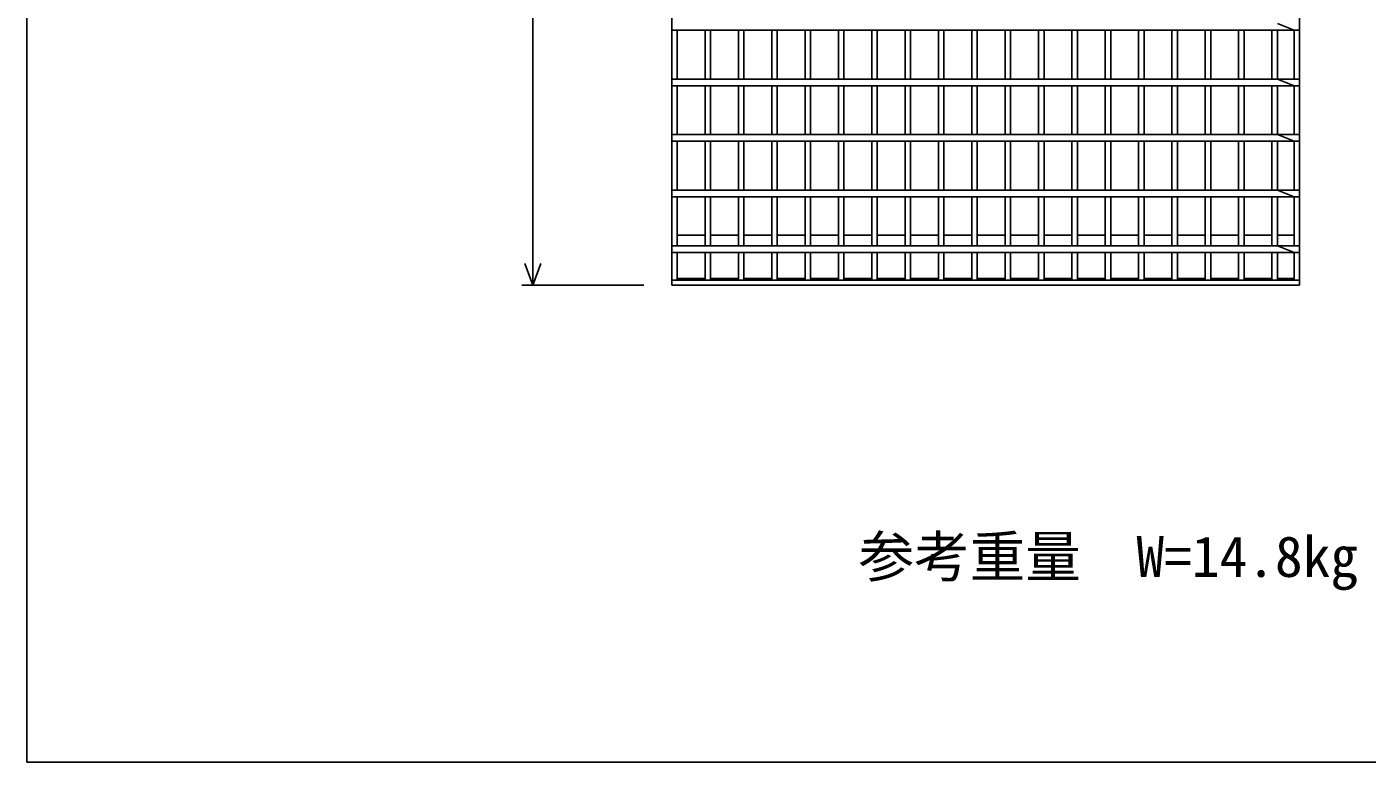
# Model space of a CAD drawing. Units: millimetres, scale not verified. Extents: x -12600 to 12600, y -8910 to 8910.
# Drawn here: x 2868 to 4075, y 2377 to 3038 of the extents above; entities that cross this region are included whole.
import ezdxf
from ezdxf.enums import TextEntityAlignment as Align

# ---------------------------------------------------------------- set-up
doc = ezdxf.new("R2010")
doc.units = ezdxf.units.MM
doc.header["$LTSCALE"] = 30
doc.layers.add('0-0_DIM', color=7, linetype='Continuous', lineweight=25)
doc.layers.add('0-2_HATCH', color=6, linetype='Continuous', lineweight=25)
doc.styles.add('ＭＳ ゴシック', font='')
doc.styles.get('ＭＳ ゴシック').set_extended_font_data('MS Gothic')

msp = doc.modelspace()

# ---------------------------------------------------------------- linework, layer by layer
at = {"layer": '0-0_DIM'}
for p, q in [((3323.92, 2805.53), (3323.92, 3370.53)), ((3313.92, 2805.53), (3423.92, 2805.53))]:
    msp.add_line(p, q, dxfattribs=at)
msp.add_lwpolyline([(2868.48, 2376.57), (9368.48, 2376.57), (9368.48, 6676.57), (2868.48, 6676.57)], close=True, dxfattribs=at)
msp.add_lwpolyline([(3316.83, 2824.99), (3323.92, 2805.53), (3331, 2824.99)], dxfattribs=at)
at = {"layer": '0-2_HATCH'}
for p, q in [((3448.92, 3370.53), (3448.92, 2805.53)), ((4013.92, 3370.53), (4013.92, 2805.53)), ((3993.92, 3041.03), (4008.92, 3035.03)), ((3448.92, 3035.03), (4013.92, 3035.03)), ((3453.92, 2991.03), (3453.92, 3035.03)), ((3478.92, 2991.03), (3478.92, 3035.03)), ((3483.92, 2991.03), (3483.92, 3035.03)), ((3508.92, 2991.03), (3508.92, 3035.03)), ((3513.92, 2991.03), (3513.92, 3035.03)), ((3538.92, 2991.03), (3538.92, 3035.03)), ((3543.92, 2991.03), (3543.92, 3035.03)), ((3568.92, 2991.03), (3568.92, 3035.03)), ((3573.92, 2991.03), (3573.92, 3035.03)), ((3598.92, 2991.03), (3598.92, 3035.03)), ((3603.92, 2991.03), (3603.92, 3035.03)), ((3628.92, 2991.03), (3628.92, 3035.03)), ((3633.92, 2991.03), (3633.92, 3035.03)), ((3658.92, 2991.03), (3658.92, 3035.03)), ((3663.92, 2991.03), (3663.92, 3035.03)), ((3688.92, 2991.03), (3688.92, 3035.03)), ((3693.92, 2991.03), (3693.92, 3035.03)), ((3718.92, 2991.03), (3718.92, 3035.03)), ((3723.92, 2991.03), (3723.92, 3035.03)), ((3748.92, 2991.03), (3748.92, 3035.03)), ((3753.92, 2991.03), (3753.92, 3035.03)), ((3778.92, 2991.03), (3778.92, 3035.03)), ((3783.92, 2991.03), (3783.92, 3035.03)), ((3808.92, 2991.03), (3808.92, 3035.03)), ((3813.92, 2991.03), (3813.92, 3035.03)), ((3838.92, 2991.03), (3838.92, 3035.03)), ((3843.92, 2991.03), (3843.92, 3035.03)), ((3868.92, 2991.03), (3868.92, 3035.03)), ((3873.92, 2991.03), (3873.92, 3035.03)), ((3898.92, 2991.03), (3898.92, 3035.03)), ((3903.92, 2991.03), (3903.92, 3035.03)), ((3928.92, 2991.03), (3928.92, 3035.03)), ((3933.92, 2991.03), (3933.92, 3035.03)), ((3958.92, 2991.03), (3958.92, 3035.03)), ((3963.92, 2991.03), (3963.92, 3035.03)), ((3988.92, 2991.03), (3988.92, 3035.03)), ((3993.92, 2991.03), (3993.92, 3035.03)), ((4008.92, 2991.03), (4008.92, 3035.03)), ((4013.92, 2991.03), (3448.92, 2991.03)), ((3448.92, 2985.03), (4013.92, 2985.03)), ((3453.92, 2941.03), (3453.92, 2985.03)), ((3478.92, 2941.03), (3478.92, 2985.03)), ((3483.92, 2941.03), (3483.92, 2985.03)), ((3508.92, 2941.03), (3508.92, 2985.03)), ((3513.92, 2941.03), (3513.92, 2985.03)), ((3538.92, 2941.03), (3538.92, 2985.03)), ((3543.92, 2941.03), (3543.92, 2985.03)), ((3568.92, 2941.03), (3568.92, 2985.03)), ((3573.92, 2941.03), (3573.92, 2985.03)), ((3598.92, 2941.03), (3598.92, 2985.03)), ((3603.92, 2941.03), (3603.92, 2985.03)), ((3628.92, 2941.03), (3628.92, 2985.03)), ((3633.92, 2941.03), (3633.92, 2985.03)), ((3658.92, 2941.03), (3658.92, 2985.03)), ((3663.92, 2941.03), (3663.92, 2985.03)), ((3688.92, 2941.03), (3688.92, 2985.03)), ((3693.92, 2941.03), (3693.92, 2985.03)), ((3718.92, 2941.03), (3718.92, 2985.03)), ((3723.92, 2941.03), (3723.92, 2985.03)), ((3748.92, 2941.03), (3748.92, 2985.03)), ((3753.92, 2941.03), (3753.92, 2985.03)), ((3778.92, 2941.03), (3778.92, 2985.03)), ((3783.92, 2941.03), (3783.92, 2985.03)), ((3808.92, 2941.03), (3808.92, 2985.03)), ((3813.92, 2941.03), (3813.92, 2985.03)), ((3838.92, 2941.03), (3838.92, 2985.03)), ((3843.92, 2941.03), (3843.92, 2985.03)), ((3868.92, 2941.03), (3868.92, 2985.03)), ((3873.92, 2941.03), (3873.92, 2985.03)), ((3898.92, 2941.03), (3898.92, 2985.03)), ((3903.92, 2941.03), (3903.92, 2985.03)), ((3928.92, 2941.03), (3928.92, 2985.03)), ((3933.92, 2941.03), (3933.92, 2985.03)), ((3958.92, 2941.03), (3958.92, 2985.03)), ((3963.92, 2941.03), (3963.92, 2985.03)), ((3988.92, 2941.03), (3988.92, 2985.03)), ((3993.92, 2991.03), (4008.92, 2985.03)), ((3993.92, 2941.03), (3993.92, 2985.03)), ((4008.92, 2941.03), (4008.92, 2985.03)), ((4013.92, 2941.03), (3448.92, 2941.03)), ((3448.92, 2935.03), (4013.92, 2935.03)), ((3453.92, 2891.03), (3453.92, 2935.03)), ((3478.92, 2891.03), (3478.92, 2935.03)), ((3483.92, 2891.03), (3483.92, 2935.03)), ((3508.92, 2891.03), (3508.92, 2935.03)), ((3513.92, 2891.03), (3513.92, 2935.03)), ((3538.92, 2891.03), (3538.92, 2935.03)), ((3543.92, 2891.03), (3543.92, 2935.03)), ((3568.92, 2891.03), (3568.92, 2935.03)), ((3573.92, 2891.03), (3573.92, 2935.03)), ((3598.92, 2891.03), (3598.92, 2935.03)), ((3603.92, 2891.03), (3603.92, 2935.03)), ((3628.92, 2891.03), (3628.92, 2935.03)), ((3633.92, 2891.03), (3633.92, 2935.03)), ((3658.92, 2891.03), (3658.92, 2935.03)), ((3663.92, 2891.03), (3663.92, 2935.03)), ((3688.92, 2891.03), (3688.92, 2935.03)), ((3693.92, 2891.03), (3693.92, 2935.03)), ((3718.92, 2891.03), (3718.92, 2935.03)), ((3723.92, 2891.03), (3723.92, 2935.03)), ((3748.92, 2891.03), (3748.92, 2935.03)), ((3753.92, 2891.03), (3753.92, 2935.03)), ((3778.92, 2891.03), (3778.92, 2935.03)), ((3783.92, 2891.03), (3783.92, 2935.03)), ((3808.92, 2891.03), (3808.92, 2935.03)), ((3813.92, 2891.03), (3813.92, 2935.03)), ((3838.92, 2891.03), (3838.92, 2935.03)), ((3843.92, 2891.03), (3843.92, 2935.03)), ((3868.92, 2891.03), (3868.92, 2935.03)), ((3873.92, 2891.03), (3873.92, 2935.03)), ((3898.92, 2891.03), (3898.92, 2935.03)), ((3903.92, 2891.03), (3903.92, 2935.03)), ((3928.92, 2891.03), (3928.92, 2935.03)), ((3933.92, 2891.03), (3933.92, 2935.03)), ((3958.92, 2891.03), (3958.92, 2935.03)), ((3963.92, 2891.03), (3963.92, 2935.03)), ((3988.92, 2891.03), (3988.92, 2935.03)), ((3993.92, 2941.03), (4008.92, 2935.03)), ((3993.92, 2891.03), (3993.92, 2935.03)), ((4008.92, 2891.03), (4008.92, 2935.03)), ((4013.92, 2891.03), (3448.92, 2891.03)), ((3448.92, 2885.03), (4013.92, 2885.03)), ((3453.92, 2841.03), (3453.92, 2885.03)), ((3478.92, 2841.03), (3478.92, 2885.03)), ((3483.92, 2841.03), (3483.92, 2885.03)), ((3508.92, 2841.03), (3508.92, 2885.03)), ((3513.92, 2841.03), (3513.92, 2885.03)), ((3538.92, 2841.03), (3538.92, 2885.03)), ((3543.92, 2841.03), (3543.92, 2885.03)), ((3568.92, 2841.03), (3568.92, 2885.03)), ((3573.92, 2841.03), (3573.92, 2885.03)), ((3598.92, 2841.03), (3598.92, 2885.03)), ((3603.92, 2841.03), (3603.92, 2885.03)), ((3628.92, 2841.03), (3628.92, 2885.03)), ((3633.92, 2841.03), (3633.92, 2885.03)), ((3658.92, 2841.03), (3658.92, 2885.03)), ((3663.92, 2841.03), (3663.92, 2885.03)), ((3688.92, 2841.03), (3688.92, 2885.03)), ((3693.92, 2841.03), (3693.92, 2885.03)), ((3718.92, 2841.03), (3718.92, 2885.03)), ((3723.92, 2841.03), (3723.92, 2885.03)), ((3748.92, 2841.03), (3748.92, 2885.03)), ((3753.92, 2841.03), (3753.92, 2885.03)), ((3778.92, 2841.03), (3778.92, 2885.03)), ((3783.92, 2841.03), (3783.92, 2885.03)), ((3808.92, 2841.03), (3808.92, 2885.03)), ((3813.92, 2841.03), (3813.92, 2885.03)), ((3838.92, 2841.03), (3838.92, 2885.03)), ((3843.92, 2841.03), (3843.92, 2885.03)), ((3868.92, 2841.03), (3868.92, 2885.03)), ((3873.92, 2841.03), (3873.92, 2885.03)), ((3898.92, 2841.03), (3898.92, 2885.03)), ((3903.92, 2841.03), (3903.92, 2885.03)), ((3928.92, 2841.03), (3928.92, 2885.03)), ((3933.92, 2841.03), (3933.92, 2885.03)), ((3958.92, 2841.03), (3958.92, 2885.03)), ((3963.92, 2841.03), (3963.92, 2885.03)), ((3988.92, 2841.03), (3988.92, 2885.03)), ((3993.92, 2891.03), (4008.92, 2885.03)), ((3993.92, 2841.03), (3993.92, 2885.03)), ((4008.92, 2841.03), (4008.92, 2885.03)), ((3478.92, 2850.53), (3453.92, 2850.53)), ((3508.92, 2850.53), (3483.92, 2850.53)), ((3538.92, 2850.53), (3513.92, 2850.53)), ((3568.92, 2850.53), (3543.92, 2850.53)), ((3598.92, 2850.53), (3573.92, 2850.53)), ((3628.92, 2850.53), (3603.92, 2850.53)), ((3658.92, 2850.53), (3633.92, 2850.53)), ((3688.92, 2850.53), (3663.92, 2850.53)), ((3718.92, 2850.53), (3693.92, 2850.53)), ((3748.92, 2850.53), (3723.92, 2850.53)), ((3778.92, 2850.53), (3753.92, 2850.53)), ((3808.92, 2850.53), (3783.92, 2850.53)), ((3838.92, 2850.53), (3813.92, 2850.53)), ((3868.92, 2850.53), (3843.92, 2850.53)), ((3898.92, 2850.53), (3873.92, 2850.53)), ((3928.92, 2850.53), (3903.92, 2850.53)), ((3958.92, 2850.53), (3933.92, 2850.53)), ((3988.92, 2850.53), (3963.92, 2850.53)), ((4008.92, 2850.53), (3993.92, 2850.53)), ((4013.92, 2841.03), (3448.92, 2841.03)), ((3448.92, 2835.03), (4013.92, 2835.03)), ((3453.92, 2810.03), (3453.92, 2835.03)), ((3478.92, 2810.03), (3478.92, 2835.03)), ((3483.92, 2810.03), (3483.92, 2835.03)), ((3508.92, 2810.03), (3508.92, 2835.03)), ((3513.92, 2810.03), (3513.92, 2835.03)), ((3538.92, 2810.03), (3538.92, 2835.03)), ((3543.92, 2810.03), (3543.92, 2835.03)), ((3568.92, 2810.03), (3568.92, 2835.03)), ((3573.92, 2810.03), (3573.92, 2835.03)), ((3598.92, 2810.03), (3598.92, 2835.03)), ((3603.92, 2810.03), (3603.92, 2835.03)), ((3628.92, 2810.03), (3628.92, 2835.03)), ((3633.92, 2810.03), (3633.92, 2835.03)), ((3658.92, 2810.03), (3658.92, 2835.03)), ((3663.92, 2810.03), (3663.92, 2835.03)), ((3688.92, 2810.03), (3688.92, 2835.03)), ((3693.92, 2810.03), (3693.92, 2835.03)), ((3718.92, 2810.03), (3718.92, 2835.03)), ((3723.92, 2810.03), (3723.92, 2835.03)), ((3748.92, 2810.03), (3748.92, 2835.03)), ((3753.92, 2810.03), (3753.92, 2835.03)), ((3778.92, 2810.03), (3778.92, 2835.03)), ((3783.92, 2810.03), (3783.92, 2835.03)), ((3808.92, 2810.03), (3808.92, 2835.03)), ((3813.92, 2810.03), (3813.92, 2835.03)), ((3838.92, 2810.03), (3838.92, 2835.03)), ((3843.92, 2810.03), (3843.92, 2835.03)), ((3868.92, 2810.03), (3868.92, 2835.03)), ((3873.92, 2810.03), (3873.92, 2835.03)), ((3898.92, 2810.03), (3898.92, 2835.03)), ((3903.92, 2810.03), (3903.92, 2835.03)), ((3928.92, 2810.03), (3928.92, 2835.03)), ((3933.92, 2810.03), (3933.92, 2835.03)), ((3958.92, 2810.03), (3958.92, 2835.03)), ((3963.92, 2810.03), (3963.92, 2835.03)), ((3988.92, 2810.03), (3988.92, 2835.03)), ((3993.92, 2841.03), (4008.92, 2835.03)), ((3993.92, 2810.03), (3993.92, 2835.03)), ((4008.92, 2810.03), (4008.92, 2835.03)), ((3478.92, 2811.53), (3453.92, 2811.53)), ((3508.92, 2811.53), (3483.92, 2811.53)), ((3538.92, 2811.53), (3513.92, 2811.53)), ((3568.92, 2811.53), (3543.92, 2811.53)), ((3598.92, 2811.53), (3573.92, 2811.53)), ((3628.92, 2811.53), (3603.92, 2811.53)), ((3658.92, 2811.53), (3633.92, 2811.53)), ((3688.92, 2811.53), (3663.92, 2811.53)), ((3718.92, 2811.53), (3693.92, 2811.53)), ((3748.92, 2811.53), (3723.92, 2811.53)), ((3778.92, 2811.53), (3753.92, 2811.53)), ((3808.92, 2811.53), (3783.92, 2811.53)), ((3838.92, 2811.53), (3813.92, 2811.53)), ((3868.92, 2811.53), (3843.92, 2811.53)), ((3898.92, 2811.53), (3873.92, 2811.53)), ((3928.92, 2811.53), (3903.92, 2811.53)), ((3958.92, 2811.53), (3933.92, 2811.53)), ((3988.92, 2811.53), (3963.92, 2811.53)), ((4008.92, 2811.53), (3993.92, 2811.53)), ((4013.92, 2810.03), (3448.92, 2810.03)), ((4013.92, 2805.53), (3448.92, 2805.53))]:
    msp.add_line(p, q, dxfattribs=at)

# ---------------------------------------------------------------- texts
at = {"layer": '0-0_DIM', "style": 'ＭＳ ゴシック'}
msp.add_text('参考重量\u3000W=14.8kg', height=36.66, dxfattribs=at).set_placement((3617.05, 2532.22), align=Align.BOTTOM_LEFT)

doc.saveas('drawing.dxf')
